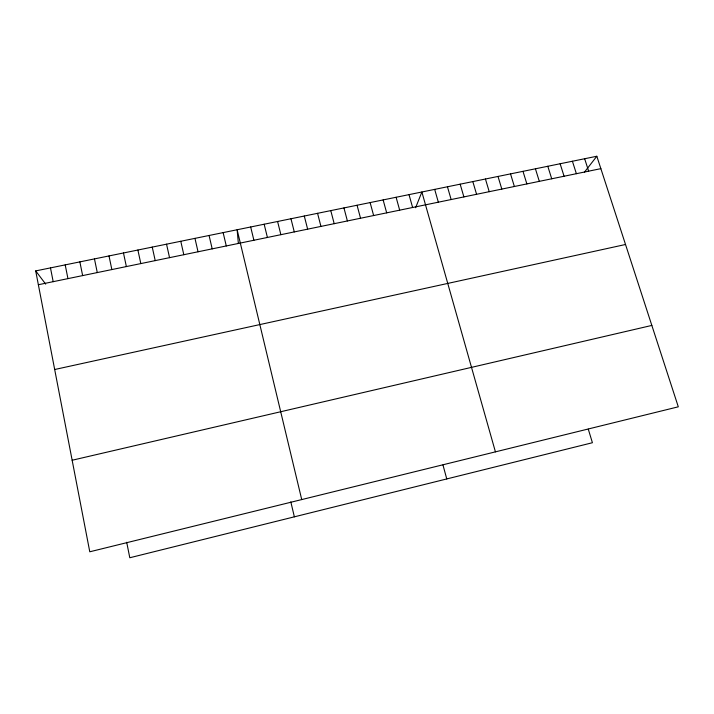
<?xml version="1.0" encoding="UTF-8"?>
<svg xmlns="http://www.w3.org/2000/svg" width="714" height="714" viewBox="0 0 714 714"><rect width="100%" height="100%" fill="white"/><g stroke="black" fill="none" stroke-linecap="round" stroke-linejoin="round"><path stroke-width="1.07" d="M415.61 207.738L421.876 192.004L495.427 451.855M584.391 172.235L596.833 156.25L678.3 406.81L89.777 551.788L35.7 270.909L596.833 156.25M72.15 460.244L651.837 325.423M54.683 369.513L625.526 244.491M38.36 284.734L600.867 168.647M35.7 270.909L45.696 284.136M584.65 158.74L588.648 171.164M572.414 161.248L576.385 173.698M560.124 163.756L564.078 176.233M547.799 166.273L551.717 178.786M535.42 168.799L539.311 181.347M522.996 171.342L526.861 183.917M510.528 173.886L514.366 186.497M588.282 429.15L592.415 442.725L129.796 557.75L126.699 542.274M498.006 176.447L501.817 189.085M485.44 179.018L489.224 191.682M472.829 181.597L476.577 194.297M460.164 184.176L463.886 196.912M447.446 186.782L451.141 199.545M434.683 189.388L438.342 202.187M409.015 194.636L412.612 207.497M396.1 197.269L399.67 210.166M383.132 199.92L386.676 212.852M442.966 464.957L446.759 478.942M370.12 202.58L373.636 215.539M357.062 205.248L360.534 218.243M343.943 207.926L347.388 220.956M330.778 210.621L334.197 223.678M317.56 213.316L320.943 226.418M304.289 216.03L307.636 229.158M290.964 218.752L294.284 231.916M277.585 221.483L280.87 234.683M264.162 224.232L267.411 237.467M250.676 226.99L253.898 240.252M301.727 499.577L237.137 229.747L238.351 243.385M290.812 501.853L294.364 516.829M223.134 232.612L226.284 245.955M209.077 235.486L212.192 248.865M194.958 238.369L198.037 251.783M180.776 241.27L183.819 254.719M166.54 244.179L169.548 257.665M152.243 247.098L155.215 260.619M137.891 250.034L140.819 263.591M123.477 252.979L126.369 266.572M109.001 255.933L111.857 269.571M94.462 258.905L97.282 272.578M79.861 261.886L82.645 275.595M65.206 264.885L67.946 278.63M50.48 267.893L53.184 281.673"/></g></svg>
